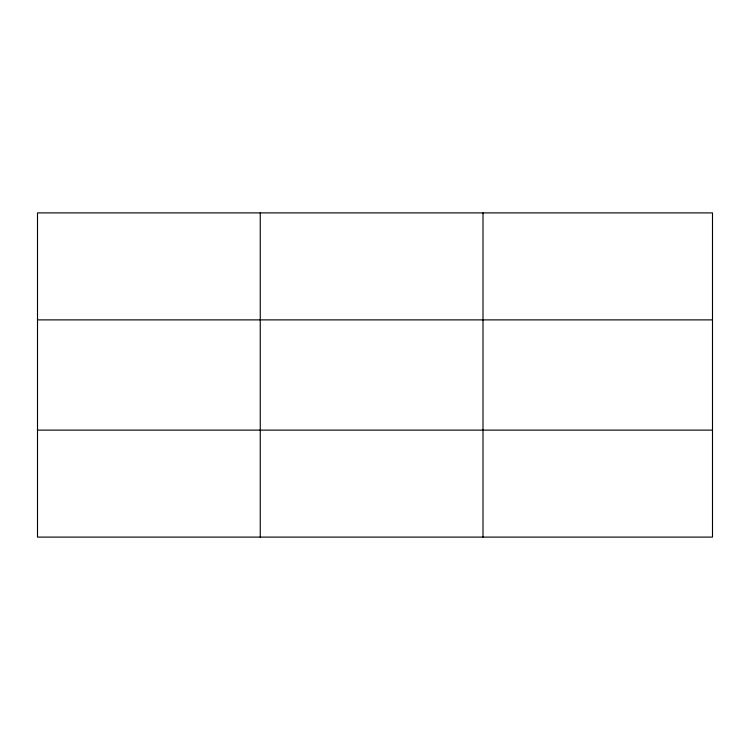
<?xml version="1.0" encoding="UTF-8"?>
<svg xmlns="http://www.w3.org/2000/svg" width="750" height="750" viewBox="0 0 750 750"><rect width="100%" height="100%" fill="white"/><g stroke="black" fill="none" stroke-linecap="round" stroke-linejoin="round"><path stroke-width="1.12" d="M260.25 537.103L260.25 212.897M483 537.103L483 212.897M37.5 319.884L712.5 319.884M37.5 430.116L712.5 430.116M712.5 501.441L712.5 537.103L37.5 537.103L37.5 212.897L712.5 212.897L712.5 501.441"/></g></svg>
